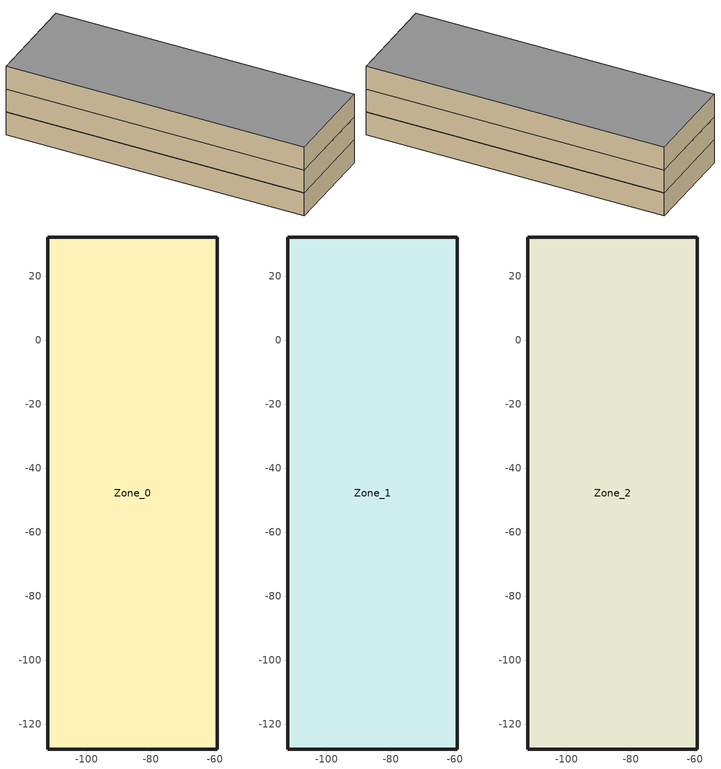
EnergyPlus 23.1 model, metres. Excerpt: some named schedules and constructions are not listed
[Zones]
Zone_0
 floor ground (Zone_0:f4UnderGroundSlabCF): -59.21,-127.8 -59.21,32.2 -112.21,32.2 -112.21,-127.8 z-85.04
 floor ground (Zone_0:f5UnderGroundSlabCF): -59.21,-127.8 -112.21,-127.8 -112.21,32.2 -59.21,32.2 z-97.96
 wall ground (Zone_0:f0UnderGroundWallCF): -112.21,-127.8 -59.21,-127.8 z-97.96:-85.04
 wall ground (Zone_0:f1UnderGroundWallCF): -112.21,32.2 -112.21,-127.8 z-97.96:-85.04
 wall ground (Zone_0:f2UnderGroundWallCF): -59.21,32.2 -112.21,32.2 z-97.96:-85.04
 wall ground (Zone_0:f3UnderGroundWallCF): -59.21,-127.8 -59.21,32.2 z-97.96:-85.04
Zone_1
 floor ground (Zone_1:f4UnderGroundSlabCF): -59.21,-127.8 -59.21,32.2 -112.21,32.2 -112.21,-127.8 z-72.04
 floor ground (Zone_1:f5UnderGroundSlabCF): -59.21,-127.8 -112.21,-127.8 -112.21,32.2 -59.21,32.2 z-84.96
 wall ground (Zone_1:f0UnderGroundWallCF): -112.21,-127.8 -59.21,-127.8 z-84.96:-72.04
 wall ground (Zone_1:f1UnderGroundWallCF): -112.21,32.2 -112.21,-127.8 z-84.96:-72.04
 wall ground (Zone_1:f2UnderGroundWallCF): -59.21,32.2 -112.21,32.2 z-84.96:-72.04
 wall ground (Zone_1:f3UnderGroundWallCF): -59.21,-127.8 -59.21,32.2 z-84.96:-72.04
Zone_2
 floor ground (Zone_2:f4UnderGroundSlabCF): -59.21,-127.8 -59.21,32.2 -112.21,32.2 -112.21,-127.8 z-59.04
 floor ground (Zone_2:f5UnderGroundSlabCF): -59.21,-127.8 -112.21,-127.8 -112.21,32.2 -59.21,32.2 z-71.96
 wall ground (Zone_2:f0UnderGroundWallCF): -112.21,-127.8 -59.21,-127.8 z-71.96:-59.04
 wall ground (Zone_2:f1UnderGroundWallCF): -112.21,32.2 -112.21,-127.8 z-71.96:-59.04
 wall ground (Zone_2:f2UnderGroundWallCF): -59.21,32.2 -112.21,32.2 z-71.96:-59.04
 wall ground (Zone_2:f3UnderGroundWallCF): -59.21,-127.8 -59.21,32.2 z-71.96:-59.04
[Schedule:Day:Hourly]
4990655d-30be-42d0-b7d9-f7b91360c5e3: Fraction, 1, 1, 1, 1, 1, 1, 1, 1, 0, 0, 0, 0, 0, 1, 0, 0, 0, 0, 0, 0, 0, 0, 0, 0
515ce9a3-66bb-4084-a181-e53a57d5561e: Fraction, 1, 1, 1, 1, 1, 1, 0, 0, 0, 0, 0, 0, 1, 1, 0, 0, 1, 1, 1, 1, 1, 1, 1, 1
1893ab3f-ba69-43c9-8924-3ffcb4855753: Fraction, 1, 1, 1, 1, 1, 1, 1, 1, 0, 0, 0, 0, 0, 0, 0, 0, 0, 0, 0, 0, 0, 1, 1, 1
b7326c5a-3694-44a2-89e6-cd8f5f0abe92: Fraction, 1, 1, 1, 0, 0, 0, 0, 0, 0, 0, 0, 0, 0, 0, 0, 0, 0, 0, 0, 0, 0, 0, 0, 0
1ab99d5c-8f8b-4ab1-8d59-781ea21491ca: Fraction, 1, 1, 1, 1, 1, 1, 1, 1, 0, 0, 0, 0, 1, 1, 1, 1, 0, 0, 0, 0, 0, 0, 0, 0
a392ec1e-b8d1-4bd2-8c94-c78533f0fa65: Fraction, 0, 0, 0, 0, 0, 0, 0, 0, 1, 1, 1, 1, 1, 1, 1, 1, 0, 0, 0, 0, 0, 0, 0, 0
4a0992a0-6703-4694-9782-776a2f764de0: Fraction, 0, 0, 0, 1, 1, 1, 1, 1, 0, 0, 0, 0, 0, 0, 0, 0, 0, 0, 0, 0, 0, 0, 0, 0
95b3747b-00af-4b3e-aab9-52492301c9c0: Fraction, 0, 0, 0, 1, 1, 1, 1, 1, 0, 0, 0, 0, 0, 1, 1, 1, 0, 0, 0, 0, 0, 0, 0, 0
296efc5e-ffa4-4d95-8c01-159e3d1a9450: Fraction, 0, 1, 1, 1, 1, 1, 1, 1, 0, 0, 0, 0, 0, 1, 1, 0, 0, 0, 0, 0, 0, 0, 0, 0
932f42c8-7dfa-4e44-b6b4-7462908f1e54: Fraction, 0, 0, 0, 0, 1, 1, 1, 1, 0, 0, 0, 0, 0, 0, 0, 0, 0, 0, 0, 0, 0, 0, 0, 0
e42cd00e-10d7-43a5-ba62-8932b40aff8c: Fraction, 1, 1, 1, 1, 1, 1, 1, 1, 1, 0, 1, 1, 1, 1, 1, 1, 1, 0, 0, 1, 1, 1, 1, 1
93c1feff-fb4b-419e-a2da-a6fa7789cb13: Fraction, 1, 1, 1, 1, 1, 1, 1, 1, 0, 0, 0, 1, 1, 1, 1, 1, 0, 1, 1, 1, 1, 1, 1, 1
bbb18f13-deb3-43b5-9cbe-abdd96d7ef34: Fraction, 0, 1, 1, 1, 1, 1, 1, 1, 0, 0, 0, 0, 1, 1, 1, 0, 0, 0, 0, 0, 0, 0, 0, 0
169f7885-dd6b-4bda-a898-fa467145b89e: Fraction, 0, 0, 0, 0, 0, 0, 0, 0, 0, 0, 0, 0, 1, 0, 0, 0, 0, 0, 0, 0, 0, 0, 0, 0
343cd352-4e35-4f80-aced-0067cc2ac560: Fraction, 0, 1, 1, 1, 1, 1, 1, 1, 0, 0, 0, 0, 0, 0, 0, 0, 0, 0, 0, 0, 0, 0, 0, 0
f2b1a1e4-7f33-417a-ad04-aa90d771b573: Fraction, 0, 1, 0, 0, 1, 0, 0, 0, 0, 0, 0, 1, 1, 1, 1, 1, 1, 0, 0, 0, 0, 0, 0, 0
4cc7bce9-e47b-4da7-a936-efd8a0d07b15: Fraction, 0, 0, 0, 0, 0, 0, 0, 0, 0, 0, 0, 0, 1, 0, 1, 0, 0, 0, 0, 0, 0, 0, 0, 0
ba259bce-0865-4687-8fcb-096b00680b9f: Fraction, 0, 0, 0, 0, 0, 0, 0, 0, 0, 0, 0, 1, 0, 0, 1, 1, 0, 0, 0, 0, 0, 0, 0, 1
99195353-3176-4c25-8915-a505d6ad7955: Fraction, 0, 0, 0, 1, 1, 1, 1, 1, 0, 0, 0, 1, 1, 1, 1, 0, 0, 0, 0, 0, 0, 1, 1, 0
2d8df18f-9c00-4bfb-b288-aba4eebd9f96: Fraction, 0, 1, 1, 1, 1, 1, 1, 1, 0, 0, 0, 1, 1, 1, 1, 1, 0, 0, 1, 0, 0, 1, 1, 1
4a9e5363-eca1-4d0f-ad8d-fdc4520bc8ea: Fraction, 1, 1, 1, 1, 1, 1, 1, 1, 0, 0, 0, 1, 1, 1, 1, 0, 0, 0, 0, 1, 0, 0, 1, 1
24733e8f-992a-4106-bfec-0ff543eb17ed: Fraction, 1, 1, 1, 1, 1, 1, 1, 1, 1, 1, 0, 0, 0, 0, 0, 0, 0, 0, 0, 1, 1, 1, 1, 1
4e9228c6-2ccb-4c8c-a529-8e9ebe4e32a6: Fraction, 1, 1, 1, 1, 1, 1, 1, 1, 0, 0, 0, 1, 1, 1, 1, 1, 1, 0, 1, 1, 1, 1, 1, 1
ba4fd41a-60d1-4598-9e01-96e9cb7a81a7: Fraction, 1, 1, 0, 0, 1, 1, 0, 0, 0, 0, 0, 1, 0, 0, 1, 1, 0, 0, 0, 0, 0, 0, 0, 0
462245c3-eebd-4e0e-bd01-4b4d76b4806a: Fraction, 0, 1, 1, 0, 1, 1, 0, 0, 0, 0, 0, 1, 1, 1, 1, 1, 1, 0, 0, 0, 0, 0, 0, 0
d584eac3-69da-4c84-9996-9a0aadd5a1b0: Fraction, 0, 0, 0, 0, 1, 1, 1, 1, 0, 0, 0, 1, 1, 1, 1, 1, 0, 0, 0, 0, 0, 0, 0, 0
65101d32-8e66-4dd0-b39b-07bb03a192c1: Fraction, 1, 1, 1, 1, 1, 1, 1, 1, 0, 0, 0, 1, 1, 1, 1, 1, 0, 0, 0, 0, 0, 0, 0, 0
8970d29c-e127-498a-928b-e103284c4e40: Fraction, 0, 0, 1, 1, 1, 1, 1, 0, 0, 0, 0, 1, 1, 1, 1, 1, 1, 0, 0, 0, 0, 0, 0, 0
88003ef4-4e17-4f12-82db-06ac83eec7df: Fraction, 0, 0, 0, 0, 0, 0, 0, 0, 0, 0, 0, 0, 0, 1, 0, 0, 0, 0, 0, 0, 0, 0, 0, 0
474987f6-c91e-4677-b19f-0e1b744b4fdf: Fraction, 0, 0, 0, 0, 0, 0, 0, 0, 0, 0, 0, 1, 1, 1, 0, 0, 0, 0, 0, 0, 0, 0, 0, 0
f6bbebfb-76e4-4b0b-9e43-2da733fbb0a3: Fraction, 0, 0, 0, 0, 0, 0, 0, 0, 0, 0, 0, 0, 1, 1, 1, 1, 0, 0, 0, 0, 0, 0, 0, 0
adb81e84-7430-47e9-b635-a36dea76b89d: Fraction, 0, 0, 0, 1, 1, 1, 1, 1, 0, 0, 0, 1, 1, 1, 1, 1, 0, 0, 0, 0, 0, 0, 0, 0
f6f1c1d9-049f-41b4-9d6b-bfb067bf195b: Fraction, 1, 1, 1, 0, 1, 1, 1, 1, 0, 0, 0, 1, 1, 1, 1, 1, 1, 0, 0, 0, 0, 0, 0, 1
553d6555-b667-4097-9b59-70cabb361f30: Fraction, 1, 1, 1, 1, 1, 1, 1, 1, 0, 0, 0, 1, 1, 1, 1, 1, 1, 0, 0, 0, 0, 0, 0, 1
e1393ffb-9773-4999-a726-9d47cb04136a: Fraction, 1, 1, 1, 1, 0, 0, 0, 1, 0, 0, 1, 1, 1, 1, 1, 1, 1, 0, 0, 0, 0, 0, 0, 0
e5b62834-753d-41ed-9473-68628bdb2179: Fraction, 1, 1, 1, 1, 0, 0, 0, 0, 0, 0, 0, 1, 1, 1, 1, 1, 1, 0, 0, 0, 0, 0, 0, 0
30c5b6e9-c70d-42c7-85a5-f8e20bae2a3a: Fraction, 0, 0, 0, 0, 0, 0, 0, 0, 0, 0, 0, 1, 1, 1, 1, 1, 0, 0, 0, 0, 0, 1, 1, 1
5256ec91-b374-429d-95dd-7bd58aa69f5c: Fraction, 1, 1, 1, 1, 1, 1, 1, 1, 1, 1, 0, 0, 0, 0, 1, 1, 0, 0, 0, 1, 1, 0, 1, 0
65d90f0f-ada1-4bf1-9faf-b2f59c34d37b: Fraction, 0, 1, 1, 1, 1, 1, 1, 1, 1, 1, 1, 1, 0, 1, 0, 1, 1, 1, 1, 1, 1, 1, 1, 1
a419129a-2f89-42c1-8dd8-f0857b677e69: Fraction, 1, 1, 1, 1, 1, 1, 1, 1, 0, 0, 0, 1, 0, 1, 1, 0, 0, 0, 0, 1, 0, 1, 1, 1
b022e0bb-a275-4c57-aa80-192e32ac189f: Fraction, 1, 1, 1, 1, 1, 1, 1, 1, 0, 0, 0, 1, 1, 1, 1, 1, 1, 1, 0, 0, 0, 0, 0, 0
c82ff078-1688-4139-a132-e602e139a5fd: Fraction, 1, 0, 1, 1, 1, 0, 1, 1, 0, 0, 0, 1, 1, 1, 1, 1, 1, 0, 0, 0, 0, 0, 0, 0
54109500-1a0b-4c05-bc4d-06f6168a1e04: Fraction, 0, 0, 0, 0, 0, 1, 1, 0, 0, 0, 0, 0, 1, 1, 1, 1, 0, 0, 0, 0, 1, 1, 1, 0
8a1bcc84-cceb-41af-95a9-7ed94f88ecd6: Fraction, 0, 1, 0, 1, 1, 1, 1, 1, 0, 0, 0, 1, 1, 1, 1, 1, 1, 0, 0, 0, 0, 0, 0, 0
a18df368-f57b-4c2b-8a75-695b3128dbb9: Fraction, 0, 1, 1, 1, 1, 1, 0, 1, 0, 0, 0, 1, 1, 1, 1, 1, 1, 1, 0, 0, 0, 0, 0, 0
73424d57-4ed9-4eae-8dcc-7d5316262cfd: Fraction, 0, 0, 0, 1, 1, 1, 1, 1, 0, 0, 0, 1, 1, 1, 1, 1, 1, 1, 0, 0, 0, 0, 0, 0
3f5afae1-e994-45ae-948f-33423cfaaaaf: Fraction, 0, 0, 0, 0, 1, 1, 1, 1, 0, 0, 0, 1, 1, 1, 1, 1, 1, 1, 0, 0, 0, 0, 0, 0
a648e644-6c33-4cfe-99c1-1caf6a4b85d6: Fraction, 0, 0, 1, 1, 1, 1, 1, 1, 0, 0, 0, 1, 1, 1, 1, 1, 0, 1, 1, 1, 0, 1, 1, 1
d4a9c144-cca3-4e63-8a18-ec525f472f23: Fraction, 0, 0, 0, 0, 1, 1, 1, 1, 0, 0, 1, 1, 1, 1, 1, 1, 1, 0, 0, 0, 0, 0, 0, 0
a6ed40fb-7ca5-43b2-b61a-85ecd607b0b3: Fraction, 0, 0, 0, 0, 0, 1, 0, 0, 0, 1, 1, 1, 1, 1, 1, 1, 1, 1, 0, 0, 0, 0, 0, 0
11492a51-c403-459d-8a46-ca1af14a6784: Fraction, 0, 0, 0, 1, 1, 1, 1, 0, 0, 0, 0, 1, 1, 1, 1, 1, 1, 1, 0, 0, 0, 0, 0, 0
7745bb25-59fb-4388-92f8-903c224c2efa: Fraction, 1, 1, 1, 0, 1, 0, 1, 1, 0, 0, 0, 0, 1, 1, 1, 1, 1, 0, 0, 0, 0, 0, 0, 0
98f117e3-54f2-4f10-82aa-6c80a896727f: Fraction, 0, 0, 1, 1, 1, 1, 1, 1, 0, 1, 1, 1, 1, 1, 0, 1, 0, 0, 0, 1, 0, 0, 1, 1
e127ac07-f069-4628-8bb0-0ed6b7035576: Fraction, 1, 1, 1, 1, 1, 1, 0, 1, 0, 1, 1, 1, 1, 1, 1, 1, 1, 1, 0, 0, 0, 0, 0, 0
e8f72b66-998e-4fb3-8f09-1e1ba87c6d6a: Fraction, 0, 1, 1, 1, 1, 1, 0, 1, 0, 0, 0, 1, 1, 1, 0, 0, 0, 0, 0, 0, 0, 0, 0, 1
d3391a05-acd4-4579-9f46-da14c4353c49: Fraction, 1, 1, 1, 1, 1, 1, 1, 1, 0, 1, 1, 1, 1, 1, 1, 0, 1, 0, 0, 1, 1, 1, 1, 1
1228b84f-4fde-4624-96c2-9d4c5bb47287: Fraction, 1, 1, 1, 1, 1, 1, 1, 0, 0, 0, 0, 0, 1, 1, 1, 1, 0, 0, 0, 0, 0, 0, 1, 0
d6e0b4f4-0184-4ec3-9824-0c713518b6f7: Fraction, 0, 0, 1, 1, 1, 1, 1, 1, 0, 1, 1, 1, 1, 1, 1, 1, 1, 1, 1, 0, 0, 0, 0, 0
8869f073-712e-498e-bd28-5a916bf9c043: Fraction, 1, 1, 1, 1, 1, 1, 1, 1, 0, 0, 1, 1, 1, 0, 0, 0, 0, 0, 0, 1, 0, 1, 1, 1
3a1e16ea-d3c5-441b-9683-1d694535276d: Fraction, 1, 1, 1, 1, 1, 1, 1, 1, 0, 0, 0, 1, 1, 1, 1, 1, 0, 0, 0, 0, 0, 1, 1, 1
cb49c78b-421b-41f7-bc8e-d9f7a967340c: Fraction, 1, 1, 1, 1, 1, 1, 1, 1, 0, 1, 1, 0, 1, 1, 1, 0, 0, 0, 0, 1, 1, 1, 1, 1
a8217476-a436-4bb1-8618-cd83abb40946: Fraction, 1, 1, 1, 1, 1, 1, 1, 1, 0, 0, 1, 1, 1, 1, 1, 1, 1, 1, 0, 0, 0, 0, 0, 0
e1e85391-f4bd-42ed-91ec-bea42fb3e333: Fraction, 0, 1, 1, 0, 1, 1, 1, 1, 0, 1, 1, 1, 1, 1, 1, 1, 0, 1, 1, 1, 1, 1, 1, 1
0742a495-0d03-4fc6-b526-6c41f36587e6: Fraction, 1, 1, 0, 1, 1, 1, 1, 1, 0, 0, 1, 1, 1, 0, 0, 0, 1, 1, 0, 1, 1, 1, 1, 1
172196ab-c107-414e-9ad3-71d3d7f8de8f: Fraction, 1, 1, 1, 1, 1, 1, 1, 1, 0, 0, 1, 1, 1, 1, 1, 0, 1, 1, 1, 1, 1, 1, 1, 1
d2946ce1-9950-49cb-a814-0a9ec1e90ce6: Fraction, 1, 1, 1, 1, 1, 1, 1, 1, 1, 0, 1, 1, 1, 1, 1, 0, 1, 0, 0, 1, 1, 1, 1, 1
8672291e-6042-4cc5-960a-03c3fb4eaeb7: Fraction, 1, 1, 1, 1, 1, 1, 1, 1, 1, 1, 1, 1, 1, 1, 0, 0, 0, 0, 0, 0, 0, 1, 1, 1
f67a8e41-4fd8-4448-80eb-35519068e788: Fraction, 1, 1, 1, 1, 0, 0, 0, 0, 0, 0, 1, 1, 1, 1, 1, 1, 1, 0, 0, 0, 0, 0, 0, 0
014c4d2f-05c5-4c36-87c3-d3284c859401: Fraction, 0, 1, 1, 1, 1, 1, 1, 1, 0, 0, 0, 1, 1, 1, 1, 1, 1, 1, 0, 0, 0, 0, 0, 0
d90f9124-1c84-462f-8adb-86b7c230095c: Fraction, 0, 1, 0, 0, 1, 0, 1, 0, 0, 0, 1, 1, 1, 1, 1, 1, 1, 0, 0, 0, 0, 0, 0, 0
57eaf75e-ac45-4c9c-997b-b75858833340: Fraction, 0, 1, 1, 1, 1, 1, 1, 1, 0, 1, 1, 1, 1, 1, 1, 1, 1, 1, 0, 0, 0, 0, 0, 0
948e1234-283b-4a84-ae9b-cf5e981b6594: Fraction, 0, 0, 0, 0, 1, 0, 0, 0, 0, 1, 1, 1, 1, 1, 1, 1, 1, 1, 1, 0, 0, 0, 0, 0
9cc311d4-a842-4bc7-8a0a-fad00844c6ff: Fraction, 0, 0, 0, 0, 1, 1, 0, 1, 0, 0, 1, 1, 0, 1, 1, 1, 1, 1, 1, 1, 1, 1, 1, 1
72eca828-8906-458d-baaa-a0cd1dbf8eee: Fraction, 1, 1, 1, 1, 1, 1, 1, 1, 0, 0, 0, 1, 1, 1, 1, 1, 1, 0, 0, 0, 0, 0, 0, 0
5830f230-8a56-43f6-abb1-8026dc5f0e54: Fraction, 0, 1, 1, 1, 1, 1, 1, 1, 0, 0, 1, 1, 1, 0, 0, 0, 0, 0, 0, 0, 0, 0, 0, 1
db8b4397-9065-450a-948c-cc192b8f49bb: Fraction, 1, 1, 1, 1, 1, 1, 1, 1, 0, 0, 1, 1, 1, 1, 1, 1, 1, 0, 1, 0, 0, 0, 0, 0
876bc5af-4060-4cff-b56c-12059f0228be: Fraction, 0, 0, 0, 0, 1, 1, 0, 0, 0, 0, 1, 1, 0, 0, 0, 1, 1, 0, 0, 1, 1, 1, 1, 1
dc26538a-9c1a-4ca0-9375-401735199c24: Fraction, 1, 1, 1, 1, 1, 1, 1, 1, 0, 0, 0, 1, 1, 1, 1, 0, 0, 1, 1, 1, 1, 1, 1, 1
159e2855-c99d-436e-a16b-2b4d86bf80b8: Fraction, 1, 1, 1, 1, 1, 1, 1, 1, 0, 0, 0, 1, 1, 1, 1, 0, 1, 1, 0, 0, 0, 0, 0, 0
81a1ee3a-dfbf-4e17-80ef-5d5352f32c27: Fraction, 0, 0, 0, 0, 1, 0, 0, 0, 0, 1, 0, 1, 1, 1, 0, 1, 1, 1, 1, 1, 1, 1, 1, 1
66a05e9a-41bf-43c8-925d-a78a209be22d: Fraction, 1, 1, 1, 1, 1, 1, 1, 1, 1, 0, 0, 1, 1, 1, 1, 1, 0, 0, 0, 0, 0, 0, 0, 0
5bacbb24-9478-4068-b982-f687c986b3f9: Fraction, 1, 1, 1, 1, 1, 1, 1, 1, 0, 1, 1, 1, 1, 1, 1, 0, 0, 0, 0, 0, 0, 0, 0, 0
3dd02923-900e-49d4-b6fb-a0a160191695: Fraction, 1, 1, 1, 0, 1, 1, 0, 1, 0, 0, 0, 1, 1, 1, 0, 0, 0, 0, 0, 0, 0, 0, 0, 0
5014bcf0-9440-42c0-b49d-b4620f816c24: Fraction, 0, 0, 0, 0, 0, 0, 0, 0, 1, 1, 1, 1, 1, 1, 1, 1, 1, 1, 1, 0, 0, 0, 0, 0
dc4a0c3b-6e14-496c-841f-488f3549cabc: Fraction, 0, 0, 0, 0, 1, 0, 1, 1, 1, 1, 1, 1, 1, 1, 1, 1, 1, 1, 0, 0, 0, 0, 0, 0
2645ccdc-84ae-4b06-97f7-ce6fd82920e0: Fraction, 0, 0, 0, 0, 0, 1, 1, 1, 1, 1, 1, 1, 1, 1, 1, 1, 1, 1, 1, 0, 0, 0, 0, 0
84819a69-f4c3-4b04-a492-180f30d8b62b: Fraction, 0, 0, 0, 0, 1, 0, 1, 0, 0, 1, 1, 1, 1, 1, 1, 1, 1, 1, 1, 0, 0, 0, 0, 0
684a3ba8-3295-45f9-9cbc-9a6aecb1adf3: Fraction, 0, 0, 0, 0, 1, 1, 1, 1, 0, 1, 1, 1, 1, 1, 1, 1, 1, 1, 1, 0, 0, 0, 0, 0
d91f2aad-33c9-4eff-b15b-4a4d9802320d: Fraction, 0, 0, 0, 0, 0, 0, 0, 0, 1, 1, 1, 1, 1, 1, 0, 0, 0, 0, 0, 1, 0, 0, 0, 0
af71133c-8d93-47bf-9777-ff0218e4d792: Fraction, 0, 1, 0, 0, 1, 0, 1, 1, 0, 1, 1, 1, 1, 0, 1, 0, 0, 0, 0, 0, 0, 0, 0, 1
9704df51-a02a-498b-b5c9-8459204c80f1: Fraction, 1, 0, 1, 1, 1, 1, 1, 0, 0, 1, 1, 1, 0, 0, 1, 1, 1, 0, 0, 0, 0, 0, 0, 0
[Schedule:Week:Daily]
CoolAvail_Zone_2_3: 515ce9a3-66bb-4084-a181-e53a57d5561e, 1893ab3f-ba69-43c9-8924-3ffcb4855753, b7326c5a-3694-44a2-89e6-cd8f5f0abe92, 1ab99d5c-8f8b-4ab1-8d59-781ea21491ca, a392ec1e-b8d1-4bd2-8c94-c78533f0fa65, 4990655d-30be-42d0-b7d9-f7b91360c5e3, 4a0992a0-6703-4694-9782-776a2f764de0, 515ce9a3-66bb-4084-a181-e53a57d5561e, 515ce9a3-66bb-4084-a181-e53a57d5561e, 515ce9a3-66bb-4084-a181-e53a57d5561e, 515ce9a3-66bb-4084-a181-e53a57d5561e, 515ce9a3-66bb-4084-a181-e53a57d5561e
CoolAvail_Zone_2_4: 95b3747b-00af-4b3e-aab9-52492301c9c0, 296efc5e-ffa4-4d95-8c01-159e3d1a9450, 932f42c8-7dfa-4e44-b6b4-7462908f1e54, e42cd00e-10d7-43a5-ba62-8932b40aff8c, 93c1feff-fb4b-419e-a2da-a6fa7789cb13, bbb18f13-deb3-43b5-9cbe-abdd96d7ef34, 296efc5e-ffa4-4d95-8c01-159e3d1a9450, 95b3747b-00af-4b3e-aab9-52492301c9c0, 95b3747b-00af-4b3e-aab9-52492301c9c0, 95b3747b-00af-4b3e-aab9-52492301c9c0, 95b3747b-00af-4b3e-aab9-52492301c9c0, 95b3747b-00af-4b3e-aab9-52492301c9c0
CoolAvail_Zone_2_5: 169f7885-dd6b-4bda-a898-fa467145b89e, 343cd352-4e35-4f80-aced-0067cc2ac560, f2b1a1e4-7f33-417a-ad04-aa90d771b573, 4cc7bce9-e47b-4da7-a936-efd8a0d07b15, ba259bce-0865-4687-8fcb-096b00680b9f, 99195353-3176-4c25-8915-a505d6ad7955, 2d8df18f-9c00-4bfb-b288-aba4eebd9f96, 169f7885-dd6b-4bda-a898-fa467145b89e, 169f7885-dd6b-4bda-a898-fa467145b89e, 169f7885-dd6b-4bda-a898-fa467145b89e, 169f7885-dd6b-4bda-a898-fa467145b89e, 169f7885-dd6b-4bda-a898-fa467145b89e
CoolAvail_Zone_2_6: 4a9e5363-eca1-4d0f-ad8d-fdc4520bc8ea, 24733e8f-992a-4106-bfec-0ff543eb17ed, 4e9228c6-2ccb-4c8c-a529-8e9ebe4e32a6, ba4fd41a-60d1-4598-9e01-96e9cb7a81a7, 462245c3-eebd-4e0e-bd01-4b4d76b4806a, d584eac3-69da-4c84-9996-9a0aadd5a1b0, 65101d32-8e66-4dd0-b39b-07bb03a192c1, 4a9e5363-eca1-4d0f-ad8d-fdc4520bc8ea, 4a9e5363-eca1-4d0f-ad8d-fdc4520bc8ea, 4a9e5363-eca1-4d0f-ad8d-fdc4520bc8ea, 4a9e5363-eca1-4d0f-ad8d-fdc4520bc8ea, 4a9e5363-eca1-4d0f-ad8d-fdc4520bc8ea
CoolAvail_Zone_2_7: 8970d29c-e127-498a-928b-e103284c4e40, 88003ef4-4e17-4f12-82db-06ac83eec7df, 474987f6-c91e-4677-b19f-0e1b744b4fdf, f6bbebfb-76e4-4b0b-9e43-2da733fbb0a3, adb81e84-7430-47e9-b635-a36dea76b89d, f6f1c1d9-049f-41b4-9d6b-bfb067bf195b, 553d6555-b667-4097-9b59-70cabb361f30, 8970d29c-e127-498a-928b-e103284c4e40, 8970d29c-e127-498a-928b-e103284c4e40, 8970d29c-e127-498a-928b-e103284c4e40, 8970d29c-e127-498a-928b-e103284c4e40, 8970d29c-e127-498a-928b-e103284c4e40
CoolAvail_Zone_2_8: e1393ffb-9773-4999-a726-9d47cb04136a, e5b62834-753d-41ed-9473-68628bdb2179, 30c5b6e9-c70d-42c7-85a5-f8e20bae2a3a, 5256ec91-b374-429d-95dd-7bd58aa69f5c, 65d90f0f-ada1-4bf1-9faf-b2f59c34d37b, a419129a-2f89-42c1-8dd8-f0857b677e69, b022e0bb-a275-4c57-aa80-192e32ac189f, e1393ffb-9773-4999-a726-9d47cb04136a, e1393ffb-9773-4999-a726-9d47cb04136a, e1393ffb-9773-4999-a726-9d47cb04136a, e1393ffb-9773-4999-a726-9d47cb04136a, e1393ffb-9773-4999-a726-9d47cb04136a
CoolAvail_Zone_2_9: c82ff078-1688-4139-a132-e602e139a5fd, 54109500-1a0b-4c05-bc4d-06f6168a1e04, b022e0bb-a275-4c57-aa80-192e32ac189f, 8a1bcc84-cceb-41af-95a9-7ed94f88ecd6, a18df368-f57b-4c2b-8a75-695b3128dbb9, 73424d57-4ed9-4eae-8dcc-7d5316262cfd, 3f5afae1-e994-45ae-948f-33423cfaaaaf, c82ff078-1688-4139-a132-e602e139a5fd, c82ff078-1688-4139-a132-e602e139a5fd, c82ff078-1688-4139-a132-e602e139a5fd, c82ff078-1688-4139-a132-e602e139a5fd, c82ff078-1688-4139-a132-e602e139a5fd
CoolAvail_Zone_2_10: a648e644-6c33-4cfe-99c1-1caf6a4b85d6, b022e0bb-a275-4c57-aa80-192e32ac189f, d4a9c144-cca3-4e63-8a18-ec525f472f23, a6ed40fb-7ca5-43b2-b61a-85ecd607b0b3, 11492a51-c403-459d-8a46-ca1af14a6784, 7745bb25-59fb-4388-92f8-903c224c2efa, 98f117e3-54f2-4f10-82aa-6c80a896727f, a648e644-6c33-4cfe-99c1-1caf6a4b85d6, a648e644-6c33-4cfe-99c1-1caf6a4b85d6, a648e644-6c33-4cfe-99c1-1caf6a4b85d6, a648e644-6c33-4cfe-99c1-1caf6a4b85d6, a648e644-6c33-4cfe-99c1-1caf6a4b85d6
CoolAvail_Zone_2_11: b022e0bb-a275-4c57-aa80-192e32ac189f, e127ac07-f069-4628-8bb0-0ed6b7035576, e8f72b66-998e-4fb3-8f09-1e1ba87c6d6a, d3391a05-acd4-4579-9f46-da14c4353c49, 1228b84f-4fde-4624-96c2-9d4c5bb47287, d6e0b4f4-0184-4ec3-9824-0c713518b6f7, 8869f073-712e-498e-bd28-5a916bf9c043, b022e0bb-a275-4c57-aa80-192e32ac189f, b022e0bb-a275-4c57-aa80-192e32ac189f, b022e0bb-a275-4c57-aa80-192e32ac189f, b022e0bb-a275-4c57-aa80-192e32ac189f, b022e0bb-a275-4c57-aa80-192e32ac189f
CoolAvail_Zone_2_12: 3a1e16ea-d3c5-441b-9683-1d694535276d, cb49c78b-421b-41f7-bc8e-d9f7a967340c, a8217476-a436-4bb1-8618-cd83abb40946, e1e85391-f4bd-42ed-91ec-bea42fb3e333, 0742a495-0d03-4fc6-b526-6c41f36587e6, 172196ab-c107-414e-9ad3-71d3d7f8de8f, d2946ce1-9950-49cb-a814-0a9ec1e90ce6, 3a1e16ea-d3c5-441b-9683-1d694535276d, 3a1e16ea-d3c5-441b-9683-1d694535276d, 3a1e16ea-d3c5-441b-9683-1d694535276d, 3a1e16ea-d3c5-441b-9683-1d694535276d, 3a1e16ea-d3c5-441b-9683-1d694535276d
CoolAvail_Zone_2_13: 8672291e-6042-4cc5-960a-03c3fb4eaeb7, f67a8e41-4fd8-4448-80eb-35519068e788, 014c4d2f-05c5-4c36-87c3-d3284c859401, d90f9124-1c84-462f-8adb-86b7c230095c, 57eaf75e-ac45-4c9c-997b-b75858833340, 948e1234-283b-4a84-ae9b-cf5e981b6594, 9cc311d4-a842-4bc7-8a0a-fad00844c6ff, 8672291e-6042-4cc5-960a-03c3fb4eaeb7, 8672291e-6042-4cc5-960a-03c3fb4eaeb7, 8672291e-6042-4cc5-960a-03c3fb4eaeb7, 8672291e-6042-4cc5-960a-03c3fb4eaeb7, 8672291e-6042-4cc5-960a-03c3fb4eaeb7
CoolAvail_Zone_2_14: 72eca828-8906-458d-baaa-a0cd1dbf8eee, 5830f230-8a56-43f6-abb1-8026dc5f0e54, db8b4397-9065-450a-948c-cc192b8f49bb, 876bc5af-4060-4cff-b56c-12059f0228be, dc26538a-9c1a-4ca0-9375-401735199c24, 159e2855-c99d-436e-a16b-2b4d86bf80b8, 81a1ee3a-dfbf-4e17-80ef-5d5352f32c27, 72eca828-8906-458d-baaa-a0cd1dbf8eee, 72eca828-8906-458d-baaa-a0cd1dbf8eee, 72eca828-8906-458d-baaa-a0cd1dbf8eee, 72eca828-8906-458d-baaa-a0cd1dbf8eee, 72eca828-8906-458d-baaa-a0cd1dbf8eee
CoolAvail_Zone_2_15: 66a05e9a-41bf-43c8-925d-a78a209be22d, 5bacbb24-9478-4068-b982-f687c986b3f9, 3dd02923-900e-49d4-b6fb-a0a160191695, 5014bcf0-9440-42c0-b49d-b4620f816c24, dc4a0c3b-6e14-496c-841f-488f3549cabc, 2645ccdc-84ae-4b06-97f7-ce6fd82920e0, 84819a69-f4c3-4b04-a492-180f30d8b62b, 66a05e9a-41bf-43c8-925d-a78a209be22d, 66a05e9a-41bf-43c8-925d-a78a209be22d, 66a05e9a-41bf-43c8-925d-a78a209be22d, 66a05e9a-41bf-43c8-925d-a78a209be22d, 66a05e9a-41bf-43c8-925d-a78a209be22d
CoolAvail_Zone_2_16: 684a3ba8-3295-45f9-9cbc-9a6aecb1adf3, d91f2aad-33c9-4eff-b15b-4a4d9802320d, af71133c-8d93-47bf-9777-ff0218e4d792, 9704df51-a02a-498b-b5c9-8459204c80f1, 8fc6d5f6-cae1-4c62-9524-28f9c5a79493, a1ac64a9-fafa-4414-aa58-64dea30dc4dc, bfeacc8b-1c6b-4134-8656-0dd87e5d8850, 684a3ba8-3295-45f9-9cbc-9a6aecb1adf3, 684a3ba8-3295-45f9-9cbc-9a6aecb1adf3, 684a3ba8-3295-45f9-9cbc-9a6aecb1adf3, 684a3ba8-3295-45f9-9cbc-9a6aecb1adf3, 684a3ba8-3295-45f9-9cbc-9a6aecb1adf3
CoolAvail_Zone_2_17: 0c6c6542-ba8c-4701-89f9-ef46739d8f49, 794397ce-1177-4f6b-badc-67231df6fe8e, d300139e-5e1a-41f4-abd5-99051e38350a, 5a232ddb-5e96-4138-9a5b-8adbc1537b38, 6ccb76c0-d2d1-42d1-bfc4-b1fa49a334c6, cb7a568a-c2ce-4e41-bd9b-e3e438bbce52, 0ddac3f1-1099-4fb2-b559-4420870b942c, 0c6c6542-ba8c-4701-89f9-ef46739d8f49, 0c6c6542-ba8c-4701-89f9-ef46739d8f49, 0c6c6542-ba8c-4701-89f9-ef46739d8f49, 0c6c6542-ba8c-4701-89f9-ef46739d8f49, 0c6c6542-ba8c-4701-89f9-ef46739d8f49
CoolAvail_Zone_2_18: d8fca7be-a51e-484f-86b7-f972d042e306, de1fe591-9dc7-4cd9-8c2a-b7f20883094f, 0742eb3a-0c86-4fd1-8317-746357cc7d63, d8fca7be-a51e-484f-86b7-f972d042e306, 5f847c61-df6f-4c88-83c0-39506a2b41b2, fba85a5a-f1ab-4cdb-a796-9362d49a9af1, 0f277c24-c0f2-4576-bd82-e289b47484db, d8fca7be-a51e-484f-86b7-f972d042e306, d8fca7be-a51e-484f-86b7-f972d042e306, d8fca7be-a51e-484f-86b7-f972d042e306, d8fca7be-a51e-484f-86b7-f972d042e306, d8fca7be-a51e-484f-86b7-f972d042e306
CoolAvail_Zone_2_19: 357c8fe1-3764-409e-bfb1-2d2266aa9b97, c86219c4-9d72-4ca7-b440-81730297ecba, 37274df6-ca98-42d8-8d8e-8f8cde0cdf25, eb234caf-02f9-4032-a29b-7fc9afb920a0, eacfa999-1085-4c67-9a9f-03a068a8ba63, d861ee47-0ed5-4f9c-bd17-aa3403b6e748, dff0e23f-a4c3-4ca3-927f-30b948713f9c, 357c8fe1-3764-409e-bfb1-2d2266aa9b97, 357c8fe1-3764-409e-bfb1-2d2266aa9b97, 357c8fe1-3764-409e-bfb1-2d2266aa9b97, 357c8fe1-3764-409e-bfb1-2d2266aa9b97, 357c8fe1-3764-409e-bfb1-2d2266aa9b97
CoolAvail_Zone_2_20: 034a35f3-a5a8-43e0-b43f-743e6209887f, 43fff8c3-343e-4a38-b797-b5eb4743449a, 357c8fe1-3764-409e-bfb1-2d2266aa9b97, e441a8d2-7ccf-4761-86b8-526599c9e66c, 379f3e54-e52c-43e5-888a-38457d27177c, 0ece0139-d492-4910-8b62-4ec35bff2561, b979b714-ba25-4394-a700-36dbe064ad63, 034a35f3-a5a8-43e0-b43f-743e6209887f, 034a35f3-a5a8-43e0-b43f-743e6209887f, 034a35f3-a5a8-43e0-b43f-743e6209887f, 034a35f3-a5a8-43e0-b43f-743e6209887f, 034a35f3-a5a8-43e0-b43f-743e6209887f
CoolAvail_Zone_2_21: 93914062-5cb8-43c8-90d2-ed0af87883da, 343cd352-4e35-4f80-aced-0067cc2ac560, 7a6d83f4-2166-42e5-a187-4e16ba2fffa3, 5a7879fd-83f1-411b-bec6-c6a9ea5f3aa1, 96f31431-0930-49db-ad40-b0db174b0c39, b37a14e3-bf42-4965-88af-21c1325017a2, e698a1c9-7e8d-4d81-9a52-2a7bed0f65a3, 93914062-5cb8-43c8-90d2-ed0af87883da, 93914062-5cb8-43c8-90d2-ed0af87883da, 93914062-5cb8-43c8-90d2-ed0af87883da, 93914062-5cb8-43c8-90d2-ed0af87883da, 93914062-5cb8-43c8-90d2-ed0af87883da
CoolAvail_Zone_2_22: d50ecf85-85ee-4e03-9fa0-b34daede8290, e76ae816-19a6-414a-b5ca-8bda985c71ec, 14d3d720-94f0-4acb-8fb2-1d89847bccb2, 56dc4892-5f35-411c-b6ff-1d88210225ff, 20f2fea2-a285-46b6-bd09-3d1ac3f090b0, 7ec521b0-10c2-461e-958a-02c3897f5e00, 8830192e-5464-4960-a428-8eede7dcb8a8, d50ecf85-85ee-4e03-9fa0-b34daede8290, d50ecf85-85ee-4e03-9fa0-b34daede8290, d50ecf85-85ee-4e03-9fa0-b34daede8290, d50ecf85-85ee-4e03-9fa0-b34daede8290, d50ecf85-85ee-4e03-9fa0-b34daede8290
CoolAvail_Zone_2_23: ae37445b-6e07-4ca7-9dba-8efde891dc25, c9238a56-2a1a-4750-96ec-ac8e0da7fabf, 029dd373-8336-483a-af55-c852f6f674ad, 66c85cba-6c3e-4e7c-aea6-714dbaca6c47, b782f4f7-7bdc-4469-9055-3533ab16824d, e0d9378b-2d7a-4547-bf2e-6378b4ec828b, 3b1fd247-bdbc-4e2a-997c-e3352caec793, ae37445b-6e07-4ca7-9dba-8efde891dc25, ae37445b-6e07-4ca7-9dba-8efde891dc25, ae37445b-6e07-4ca7-9dba-8efde891dc25, ae37445b-6e07-4ca7-9dba-8efde891dc25, ae37445b-6e07-4ca7-9dba-8efde891dc25
CoolAvail_Zone_2_24: f016204f-9021-4e11-91c6-9dc3005ba384, 2c794d3d-56b6-4dc4-8db1-20038e379a32, df3bc00a-f874-4621-bd04-d6542c127a83, 5802fbba-8751-4a1f-9edd-7bfb4e131723, 9b700783-a530-4898-87c9-5262fa31c1e0, afd4c33e-2f09-4700-a571-313eda044cbc, 716f22a3-9982-4f8b-b174-11c7a94417d4, f016204f-9021-4e11-91c6-9dc3005ba384, f016204f-9021-4e11-91c6-9dc3005ba384, f016204f-9021-4e11-91c6-9dc3005ba384, f016204f-9021-4e11-91c6-9dc3005ba384, f016204f-9021-4e11-91c6-9dc3005ba384
CoolAvail_Zone_2_25: 1ee0bae9-af02-4180-a3b5-d9bec7fcdb78, 7fc26d9e-3abd-4954-84f9-5e6fb586edd7, 0788c1af-11cc-4c97-8b09-485023b8a300, c618e534-4f74-488c-936f-46974f7473cf, b826a1bf-cab3-49e8-bc2c-08292c033bda, 22f8922f-465e-49cf-9aa1-3585e2d610d9, 14a142e0-f293-4f7f-bd6e-d2e228a073b2, 1ee0bae9-af02-4180-a3b5-d9bec7fcdb78, 1ee0bae9-af02-4180-a3b5-d9bec7fcdb78, 1ee0bae9-af02-4180-a3b5-d9bec7fcdb78, 1ee0bae9-af02-4180-a3b5-d9bec7fcdb78, 1ee0bae9-af02-4180-a3b5-d9bec7fcdb78
CoolAvail_Zone_2_26: 3b98fb9d-ac89-451b-bd25-d3fdb9b350e0, 725f3b9e-a9a1-4408-87fe-bcb8e30321d4, a033d0ff-c631-4011-b72b-9a10250e1baa, e3a025a4-6459-4b6d-97fc-04e1121bb718, 738f3f6c-2b35-42c1-b269-c559d92f8fb1, d647a2bc-b0b4-4848-a51c-f5ecb189c25f, b66c4512-ce9d-40fc-9dac-b09ecb068ead, 3b98fb9d-ac89-451b-bd25-d3fdb9b350e0, 3b98fb9d-ac89-451b-bd25-d3fdb9b350e0, 3b98fb9d-ac89-451b-bd25-d3fdb9b350e0, 3b98fb9d-ac89-451b-bd25-d3fdb9b350e0, 3b98fb9d-ac89-451b-bd25-d3fdb9b350e0
CoolAvail_Zone_2_27: adf19d01-90b2-4331-8650-8c4f8e868e04, 5115e12a-ae07-4d83-bf7b-64535547c2ef, 4c635ded-9b0a-424f-977a-b3dae539db53, 8d650560-245b-4ded-93a8-b065f68d7bcb, b9eb71fa-5133-4915-87c2-4102a35891ed, 438ff1fe-b11e-4409-be89-396427bfd07f, d18c4cb8-3681-4a66-b465-b46b05440e10, adf19d01-90b2-4331-8650-8c4f8e868e04, adf19d01-90b2-4331-8650-8c4f8e868e04, adf19d01-90b2-4331-8650-8c4f8e868e04, adf19d01-90b2-4331-8650-8c4f8e868e04, adf19d01-90b2-4331-8650-8c4f8e868e04
CoolAvail_Zone_2_28: 28e35b33-5c46-4277-9f04-e53af18f6e4b, 3b689bff-c51b-46e9-9621-e51ea8e7cc2b, 338c6d9c-e22d-4fcf-956b-2f985486999d, 9b695417-d473-4656-b3ad-9aea03d8b712, 5a232ddb-5e96-4138-9a5b-8adbc1537b38, 5e8c7eb9-c681-49f1-ab8e-d101bf205b27, 93914062-5cb8-43c8-90d2-ed0af87883da, 28e35b33-5c46-4277-9f04-e53af18f6e4b, 28e35b33-5c46-4277-9f04-e53af18f6e4b, 28e35b33-5c46-4277-9f04-e53af18f6e4b, 28e35b33-5c46-4277-9f04-e53af18f6e4b, 28e35b33-5c46-4277-9f04-e53af18f6e4b
CoolAvail_Zone_2_29: ee2cf2aa-ec6a-4b3d-a7ad-6a7be10d4434, 45189e87-8aae-4cb0-9a97-22b4438f1e1d, 577ff098-28fe-4c3d-becf-85289c1e9325, 60826135-c32f-453c-bd9a-e8d3911919bd, 5a232ddb-5e96-4138-9a5b-8adbc1537b38, 5a232ddb-5e96-4138-9a5b-8adbc1537b38, 641b2e3f-315c-4e13-8f3c-194344a655fa, ee2cf2aa-ec6a-4b3d-a7ad-6a7be10d4434, ee2cf2aa-ec6a-4b3d-a7ad-6a7be10d4434, ee2cf2aa-ec6a-4b3d-a7ad-6a7be10d4434, ee2cf2aa-ec6a-4b3d-a7ad-6a7be10d4434, ee2cf2aa-ec6a-4b3d-a7ad-6a7be10d4434
CoolAvail_Zone_2_30: 9617f2b7-ed8f-45b5-a303-4c5582304b73, b022e0bb-a275-4c57-aa80-192e32ac189f, 95b87e3e-3904-42e4-8cbf-14d760633d43, 43056c46-1e8c-4590-a7bf-79f33caf7ede, d766d5e2-1425-41bf-9792-375c2bf6b0c1, 9c08014c-556e-4d04-9fbd-c7fa46e3a59a, 9aabb2ef-7cdf-4d36-8522-542a2b8d400e, 9617f2b7-ed8f-45b5-a303-4c5582304b73, 9617f2b7-ed8f-45b5-a303-4c5582304b73, 9617f2b7-ed8f-45b5-a303-4c5582304b73, 9617f2b7-ed8f-45b5-a303-4c5582304b73, 9617f2b7-ed8f-45b5-a303-4c5582304b73
CoolAvail_Zone_2_31: bb5bd666-0852-43ee-99ec-403ff85368e1, e441a8d2-7ccf-4761-86b8-526599c9e66c, 577ff098-28fe-4c3d-becf-85289c1e9325, 26c9abef-15a8-4603-aa5d-c1d295b59510, 7aeab2a9-2fd0-4b65-bf47-79438c4a24c7, 473ea535-2ad3-4473-88c3-79e934e1cbb6, 2f7867f1-5397-4c6f-9230-aca49f4fbb8e, bb5bd666-0852-43ee-99ec-403ff85368e1, bb5bd666-0852-43ee-99ec-403ff85368e1, bb5bd666-0852-43ee-99ec-403ff85368e1, bb5bd666-0852-43ee-99ec-403ff85368e1, bb5bd666-0852-43ee-99ec-403ff85368e1
CoolAvail_Zone_2_32: 7d66411b-be10-4281-8326-cdcdd9e3c356, 26f36e89-324d-4f39-942e-8183cd33f91c, 5a7e47bb-dac3-488a-a59b-8c889b370e2d, 095c7f23-ba63-4094-aed7-5a09d9547c3a, 14e4c21c-cefa-4efe-898b-469967b71ff2, ac471c37-3109-425e-97ea-7202f0fc7e4a, faa52c34-c473-4268-8462-6c07fe9f95b7, 7d66411b-be10-4281-8326-cdcdd9e3c356, 7d66411b-be10-4281-8326-cdcdd9e3c356, 7d66411b-be10-4281-8326-cdcdd9e3c356, 7d66411b-be10-4281-8326-cdcdd9e3c356, 7d66411b-be10-4281-8326-cdcdd9e3c356
CoolAvail_Zone_2_33: 5e5a3dac-39ca-40eb-b47e-321649b41216, 42bb5100-b67b-4166-be7c-c168bdd4add5, c48948ac-5e7b-451e-9960-6162d3625a2b, 52427c47-17e3-4824-8d33-e5ff9fb78058, 90573b38-2592-40f5-b0c4-66a67d7a1c11, 7a6d83f4-2166-42e5-a187-4e16ba2fffa3, 1c2d56bc-b998-4bcf-ac61-113967d2f396, 5e5a3dac-39ca-40eb-b47e-321649b41216, 5e5a3dac-39ca-40eb-b47e-321649b41216, 5e5a3dac-39ca-40eb-b47e-321649b41216, 5e5a3dac-39ca-40eb-b47e-321649b41216, 5e5a3dac-39ca-40eb-b47e-321649b41216
CoolAvail_Zone_2_34: b6d3b809-0d9c-403d-805f-383f6818d7d1, 3346e952-73d9-463a-b966-3b1a815bcedf, c3324453-c172-42f5-84dd-57a764454430, 7a566522-1b0d-4902-8262-4a68e88207f5, 52555d6c-44ba-4d75-82e3-4292fd661a12, bd5febe5-bc4f-4af5-ac4e-cb94bd7912c8, 87f21a01-776d-46dd-bba1-dbc7adfaab0c, b6d3b809-0d9c-403d-805f-383f6818d7d1, b6d3b809-0d9c-403d-805f-383f6818d7d1, b6d3b809-0d9c-403d-805f-383f6818d7d1, b6d3b809-0d9c-403d-805f-383f6818d7d1, b6d3b809-0d9c-403d-805f-383f6818d7d1
CoolAvail_Zone_2_35: d5832fee-c8ea-4d67-bd95-68d45918aabd, 7c9cf5d8-a2bb-497e-8a29-8aedd14eeda5, 8ddc65c8-9e36-4aec-b7d1-ee3f3f695c53, e3aca5d3-c740-460b-ba97-193be316d333, 65101d32-8e66-4dd0-b39b-07bb03a192c1, 56fe60e3-9fa2-43dc-90ab-260713348121, 43857de1-53ba-4bb0-93a3-c79cf2f493da, d5832fee-c8ea-4d67-bd95-68d45918aabd, d5832fee-c8ea-4d67-bd95-68d45918aabd, d5832fee-c8ea-4d67-bd95-68d45918aabd, d5832fee-c8ea-4d67-bd95-68d45918aabd, d5832fee-c8ea-4d67-bd95-68d45918aabd
CoolAvail_Zone_2_36: 72cee068-45e7-4c2a-b6ed-1213b23d45e8, 034a35f3-a5a8-43e0-b43f-743e6209887f, becf2cd5-3ec8-414a-96c7-6fac82a81322, b9c994cb-557a-4f5b-98a3-709fe83369b9, c8c9bdd0-847e-44c7-a7e4-e795a771ca61, 453dbf51-6f64-4f82-8904-87f68f939a55, 0788c1af-11cc-4c97-8b09-485023b8a300, 72cee068-45e7-4c2a-b6ed-1213b23d45e8, 72cee068-45e7-4c2a-b6ed-1213b23d45e8, 72cee068-45e7-4c2a-b6ed-1213b23d45e8, 72cee068-45e7-4c2a-b6ed-1213b23d45e8, 72cee068-45e7-4c2a-b6ed-1213b23d45e8
CoolAvail_Zone_2_37: 5a232ddb-5e96-4138-9a5b-8adbc1537b38, 0bee0618-354d-4b5d-bd54-22aab4c16626, 39dfeded-f69e-4484-a8c9-a35df47ac4d8, 49933fcc-8d21-4a89-93a2-4bb472103993, 937d9a33-b700-4275-8351-5ae2b249b5fc, ddbcabad-8235-46fe-bcf6-a4b15b8a3657, e1582fc2-06a4-4a56-a646-99e9da9c9b46, 5a232ddb-5e96-4138-9a5b-8adbc1537b38, 5a232ddb-5e96-4138-9a5b-8adbc1537b38, 5a232ddb-5e96-4138-9a5b-8adbc1537b38, 5a232ddb-5e96-4138-9a5b-8adbc1537b38, 5a232ddb-5e96-4138-9a5b-8adbc1537b38
CoolAvail_Zone_2_38: e7dc1af4-7a6d-40a4-95d3-812b22bd528a, 7279a902-12b2-4ff2-b085-cf5fa8b85468, 72cee068-45e7-4c2a-b6ed-1213b23d45e8, b2c34cfa-ca50-41f7-9241-044e9b5c4141, 1dc42254-2f53-497a-8ed8-eca1edbf65d5, b9579f25-f75e-48ec-b8f9-ede5c7d45e99, ab969831-bfab-4ae0-9b5e-48881b99e569, e7dc1af4-7a6d-40a4-95d3-812b22bd528a, e7dc1af4-7a6d-40a4-95d3-812b22bd528a, e7dc1af4-7a6d-40a4-95d3-812b22bd528a, e7dc1af4-7a6d-40a4-95d3-812b22bd528a, e7dc1af4-7a6d-40a4-95d3-812b22bd528a
CoolAvail_Zone_2_39: 6e4a1c4a-5592-451e-99f7-dc6c836590ce, 71802107-ba7a-4d88-b089-ae91c632923b, ee338fbd-bf77-46a5-ac38-25e21b1695d9, ab2eb2c9-1d98-4ab6-b7c2-0e4a84012d5e, 723fbb3a-a3ab-4b30-b2b7-ffd635239c39, d399ec34-d1a7-48d2-abc7-6831ff465c6c, 5a232ddb-5e96-4138-9a5b-8adbc1537b38, 6e4a1c4a-5592-451e-99f7-dc6c836590ce, 6e4a1c4a-5592-451e-99f7-dc6c836590ce, 6e4a1c4a-5592-451e-99f7-dc6c836590ce, 6e4a1c4a-5592-451e-99f7-dc6c836590ce, 6e4a1c4a-5592-451e-99f7-dc6c836590ce
CoolAvail_Zone_2_40: 60826135-c32f-453c-bd9a-e8d3911919bd, 2a952247-3269-4033-b33b-cb4c09f3799f, 4a9318f2-6d5a-4ff2-9ce8-ea60f9c3637d, 9e9ca18c-8909-4771-9b31-ae24afbe04f4, 89892f87-bbc1-45b8-b902-050a46fbd920, b536241d-257a-4929-9d0a-7933d6c233e4, a3a37c2a-dafd-4766-9602-5458d8a32860, 60826135-c32f-453c-bd9a-e8d3911919bd, 60826135-c32f-453c-bd9a-e8d3911919bd, 60826135-c32f-453c-bd9a-e8d3911919bd, 60826135-c32f-453c-bd9a-e8d3911919bd, 60826135-c32f-453c-bd9a-e8d3911919bd
CoolAvail_Zone_2_41: 5dc49c79-a83f-4971-b136-02f02059a7d4, ed7878f9-fece-44b9-b9b5-fbb9510a8187, 6412a1e5-eaa1-44f2-8be5-f60d0732c778, 3f27bce1-67cc-4bdd-81b3-e162ed4ed3ac, 1faa2528-6d55-4d1a-a93a-23fdec0497b3, cfa72b73-f776-4a75-9643-f7c1f1109289, 01d4553a-1b95-4be3-a670-8b6d6b0c7718, 5dc49c79-a83f-4971-b136-02f02059a7d4, 5dc49c79-a83f-4971-b136-02f02059a7d4, 5dc49c79-a83f-4971-b136-02f02059a7d4, 5dc49c79-a83f-4971-b136-02f02059a7d4, 5dc49c79-a83f-4971-b136-02f02059a7d4
CoolAvail_Zone_2_42: e5c4d1d5-bae5-4934-bbe6-a9b64790011a, 5802c3cb-1aa0-4bb3-b0f6-35fe0b084bfa, a15cdfc7-61ea-4ae3-abc2-392fc446d924, f20a1eba-f427-408b-baa9-12311d447a14, 30a679dd-63fe-49a1-9642-e099f7cb6496, d38c586a-56a4-4056-b66d-810387ba0137, 1fd5e08e-12f7-490f-9c14-87c96094be0b, e5c4d1d5-bae5-4934-bbe6-a9b64790011a, e5c4d1d5-bae5-4934-bbe6-a9b64790011a, e5c4d1d5-bae5-4934-bbe6-a9b64790011a, e5c4d1d5-bae5-4934-bbe6-a9b64790011a, e5c4d1d5-bae5-4934-bbe6-a9b64790011a
CoolAvail_Zone_2_43: 59fcc50d-5863-4627-b9d1-2e083d86d701, f199495a-fa8c-44d0-96c1-c4209c53387b, c3de7979-b136-4a49-bd4d-6e22b2b1ed1c, b8320cf8-0e4b-468f-9569-918ee90a868a, da7b2fcb-8695-45d6-a0e4-7aeef5dadf0b, 9d6737d5-d7bf-4bf8-8a9b-71c0c19bbe01, ef1fadde-c8a2-4266-8ee8-1f3843b8d78a, 59fcc50d-5863-4627-b9d1-2e083d86d701, 59fcc50d-5863-4627-b9d1-2e083d86d701, 59fcc50d-5863-4627-b9d1-2e083d86d701, 59fcc50d-5863-4627-b9d1-2e083d86d701, 59fcc50d-5863-4627-b9d1-2e083d86d701
CoolAvail_Zone_2_44: c031ee55-1509-4d91-8520-6c2362cb46cf, 4cd6f6df-2581-452d-9cf8-d05fe305372f, cb48c56e-a5d0-4700-9d86-2d221297b0bd, 8b54518e-7a64-4093-a811-da77fd771663, c894136e-c014-486f-babf-443fc32696f6, 55dca03f-d28c-4f08-9733-c32339483f82, e36fc60d-7736-4bfc-b443-c6ffc6de664e, c031ee55-1509-4d91-8520-6c2362cb46cf, c031ee55-1509-4d91-8520-6c2362cb46cf, c031ee55-1509-4d91-8520-6c2362cb46cf, c031ee55-1509-4d91-8520-6c2362cb46cf, c031ee55-1509-4d91-8520-6c2362cb46cf
CoolAvail_Zone_2_45: ccb21a93-5d7d-4f97-93d9-164b1bcbca43, b022e0bb-a275-4c57-aa80-192e32ac189f, a7591d67-37ef-44a0-a474-a244f3da710a, a1f44697-911a-44a4-98b7-034ed2eb0cfe, ee338fbd-bf77-46a5-ac38-25e21b1695d9, 6c2cca3f-f9ba-47da-8f0a-2df7def80eee, ccb21a93-5d7d-4f97-93d9-164b1bcbca43, ccb21a93-5d7d-4f97-93d9-164b1bcbca43, ccb21a93-5d7d-4f97-93d9-164b1bcbca43, ccb21a93-5d7d-4f97-93d9-164b1bcbca43, ccb21a93-5d7d-4f97-93d9-164b1bcbca43, ccb21a93-5d7d-4f97-93d9-164b1bcbca43
CoolAvail_Zone_2_46: e3636abd-9324-423d-a31d-e644c3369f4f, 5802c3cb-1aa0-4bb3-b0f6-35fe0b084bfa, 93196428-71ec-4d33-b976-b6e3757d3ed5, bc8cb54c-9d1a-4022-8db0-891755fb2eb6, 6db5a56d-cde1-4148-a723-518e7c76ed5a, 55c00bfb-b100-4f15-b396-06c65646e34f, 86d7a492-fc82-48d3-a6b6-43fc4bcf0186, e3636abd-9324-423d-a31d-e644c3369f4f, e3636abd-9324-423d-a31d-e644c3369f4f, e3636abd-9324-423d-a31d-e644c3369f4f, e3636abd-9324-423d-a31d-e644c3369f4f, e3636abd-9324-423d-a31d-e644c3369f4f
CoolAvail_Zone_2_47: b998eedc-b905-40b2-88c7-369c9dc93e1c, ee901ee7-b786-4daa-b48c-d079dca728dc, 124bfffb-578b-4737-ad2d-935569702c68, 91497acc-46c2-4a3c-bfd6-fe59eef3f510, f4e6caac-53fe-47cb-b02f-cb1c707c4dd3, 1d66174c-0ba6-48ab-8f3b-4516c4de9a0c, b1fd9e6a-0555-4b2d-af2e-bde3742717be, b998eedc-b905-40b2-88c7-369c9dc93e1c, b998eedc-b905-40b2-88c7-369c9dc93e1c, b998eedc-b905-40b2-88c7-369c9dc93e1c, b998eedc-b905-40b2-88c7-369c9dc93e1c, b998eedc-b905-40b2-88c7-369c9dc93e1c
CoolAvail_Zone_2_48: ad86c088-64ab-4715-8cbd-f0fbc661cc23, e5e84844-8191-4687-9259-4f90fc4d5ba7, ec931962-9ea3-4082-8f01-31a8ff07c4d5, 4dc5c359-461c-4460-a872-7f0c639256a3, 5b083630-b6a1-4a82-b062-d25af666c45c, 2d607580-832f-4ea0-b73e-6f7dff530538, 69790cd4-243f-4053-8c72-7552f05725d0, ad86c088-64ab-4715-8cbd-f0fbc661cc23, ad86c088-64ab-4715-8cbd-f0fbc661cc23, ad86c088-64ab-4715-8cbd-f0fbc661cc23, ad86c088-64ab-4715-8cbd-f0fbc661cc23, ad86c088-64ab-4715-8cbd-f0fbc661cc23
CoolAvail_Zone_2_49: 6718f5cf-92af-4b0d-9dec-4bffa9fc0481, d16c6fbd-d448-4e6a-a9da-387d2f765dd9, 5e3884bb-f9b5-4087-a381-73b499cfe9aa, 557db903-95c4-4d74-8760-f007e37af6d7, 1147961e-00d4-48d9-8cac-8e590802f437, 94b8c2d8-ae51-4697-bd2e-969c314684d9, 52575b01-ba37-4204-be90-feceb73adf4e, 6718f5cf-92af-4b0d-9dec-4bffa9fc0481, 6718f5cf-92af-4b0d-9dec-4bffa9fc0481, 6718f5cf-92af-4b0d-9dec-4bffa9fc0481, 6718f5cf-92af-4b0d-9dec-4bffa9fc0481, 6718f5cf-92af-4b0d-9dec-4bffa9fc0481
CoolAvail_Zone_2_50: 8f9268cb-882c-4437-9336-aeb04c8091b8, 4a9318f2-6d5a-4ff2-9ce8-ea60f9c3637d, 198872bf-7232-4f71-86a8-b5f9f46fe799, 7b16c81a-e4f9-413f-baff-860a13ab1306, e598a22f-6f62-4fc9-b56b-df4780df7051, 6d636456-b519-4282-a49d-c56ba302c00c, 91172d39-6578-4386-a647-460e5a14d7d6, 8f9268cb-882c-4437-9336-aeb04c8091b8, 8f9268cb-882c-4437-9336-aeb04c8091b8, 8f9268cb-882c-4437-9336-aeb04c8091b8, 8f9268cb-882c-4437-9336-aeb04c8091b8, 8f9268cb-882c-4437-9336-aeb04c8091b8
CoolAvail_Zone_2_51: d9ab5599-35bf-439c-b9ca-3394f353884b, 17dba1bb-24e2-4414-ac1e-80e4c186a06f, cfba2ead-d81a-4611-ba2a-3a26a0def9ef, 2931a4ab-a71c-4bc9-bc7b-8b6194dac411, 96f1767e-652b-48d5-b5eb-3e3a30bdf9c8, ec05f9ac-294c-4a7b-a351-03dda743f0cb, 473ea535-2ad3-4473-88c3-79e934e1cbb6, d9ab5599-35bf-439c-b9ca-3394f353884b, d9ab5599-35bf-439c-b9ca-3394f353884b, d9ab5599-35bf-439c-b9ca-3394f353884b, d9ab5599-35bf-439c-b9ca-3394f353884b, d9ab5599-35bf-439c-b9ca-3394f353884b
CoolAvail_Zone_2_52: dfafad9b-6e70-4003-9a25-1a008e3e2a6f, dfafad9b-6e70-4003-9a25-1a008e3e2a6f, dfafad9b-6e70-4003-9a25-1a008e3e2a6f, dfafad9b-6e70-4003-9a25-1a008e3e2a6f, dfafad9b-6e70-4003-9a25-1a008e3e2a6f, dfafad9b-6e70-4003-9a25-1a008e3e2a6f, dfafad9b-6e70-4003-9a25-1a008e3e2a6f, dfafad9b-6e70-4003-9a25-1a008e3e2a6f, dfafad9b-6e70-4003-9a25-1a008e3e2a6f, dfafad9b-6e70-4003-9a25-1a008e3e2a6f, dfafad9b-6e70-4003-9a25-1a008e3e2a6f, dfafad9b-6e70-4003-9a25-1a008e3e2a6f
